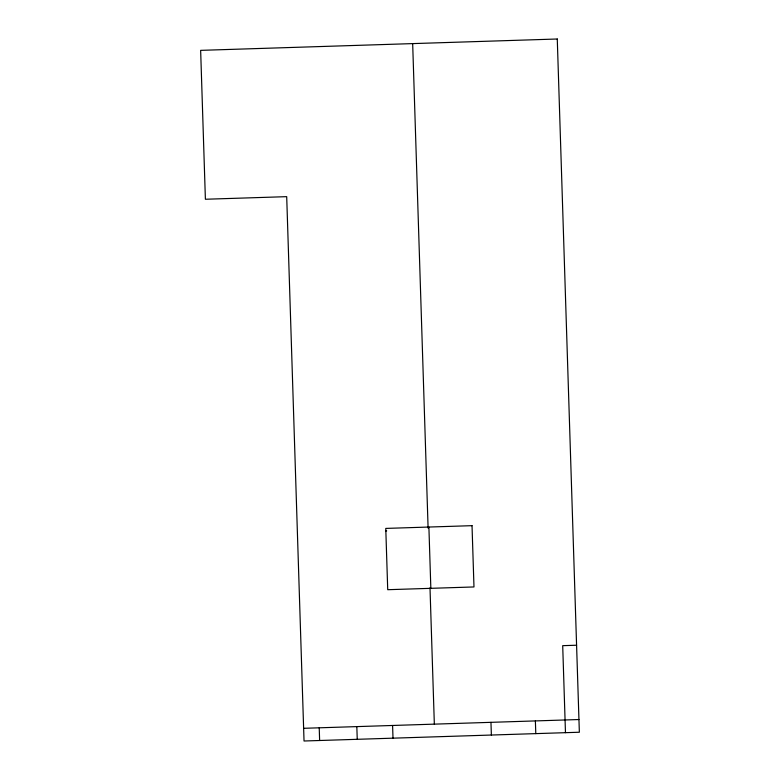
<?xml version="1.0" encoding="UTF-8"?>
<svg xmlns="http://www.w3.org/2000/svg" width="780" height="780" viewBox="0 0 780 780"><rect width="100%" height="100%" fill="white"/><g stroke="black" fill="none" stroke-linecap="round" stroke-linejoin="round"><path stroke-width="1.17" d="M385.846 530.926L386.675 530.897M576.576 645.226L562.702 645.664L565.471 732.673M303.625 728.306L578.945 719.53M535.382 720.925L535.792 733.619M490.961 722.338L491.371 735.033M428.893 527.036L430.843 588.325M412.669 43.602L428.103 528.138M430.004 587.788L434.343 724.142M392.594 725.468L393.003 738.163M356.831 726.609L357.24 739.303M319.225 727.808L319.625 740.503M557.271 39L200.645 50.359L205.393 199.251L286.699 196.657L304.034 741L579.355 732.235L557.271 39M472.027 525.671L385.769 528.411L387.719 589.7L473.977 586.95L472.027 525.671"/></g></svg>
